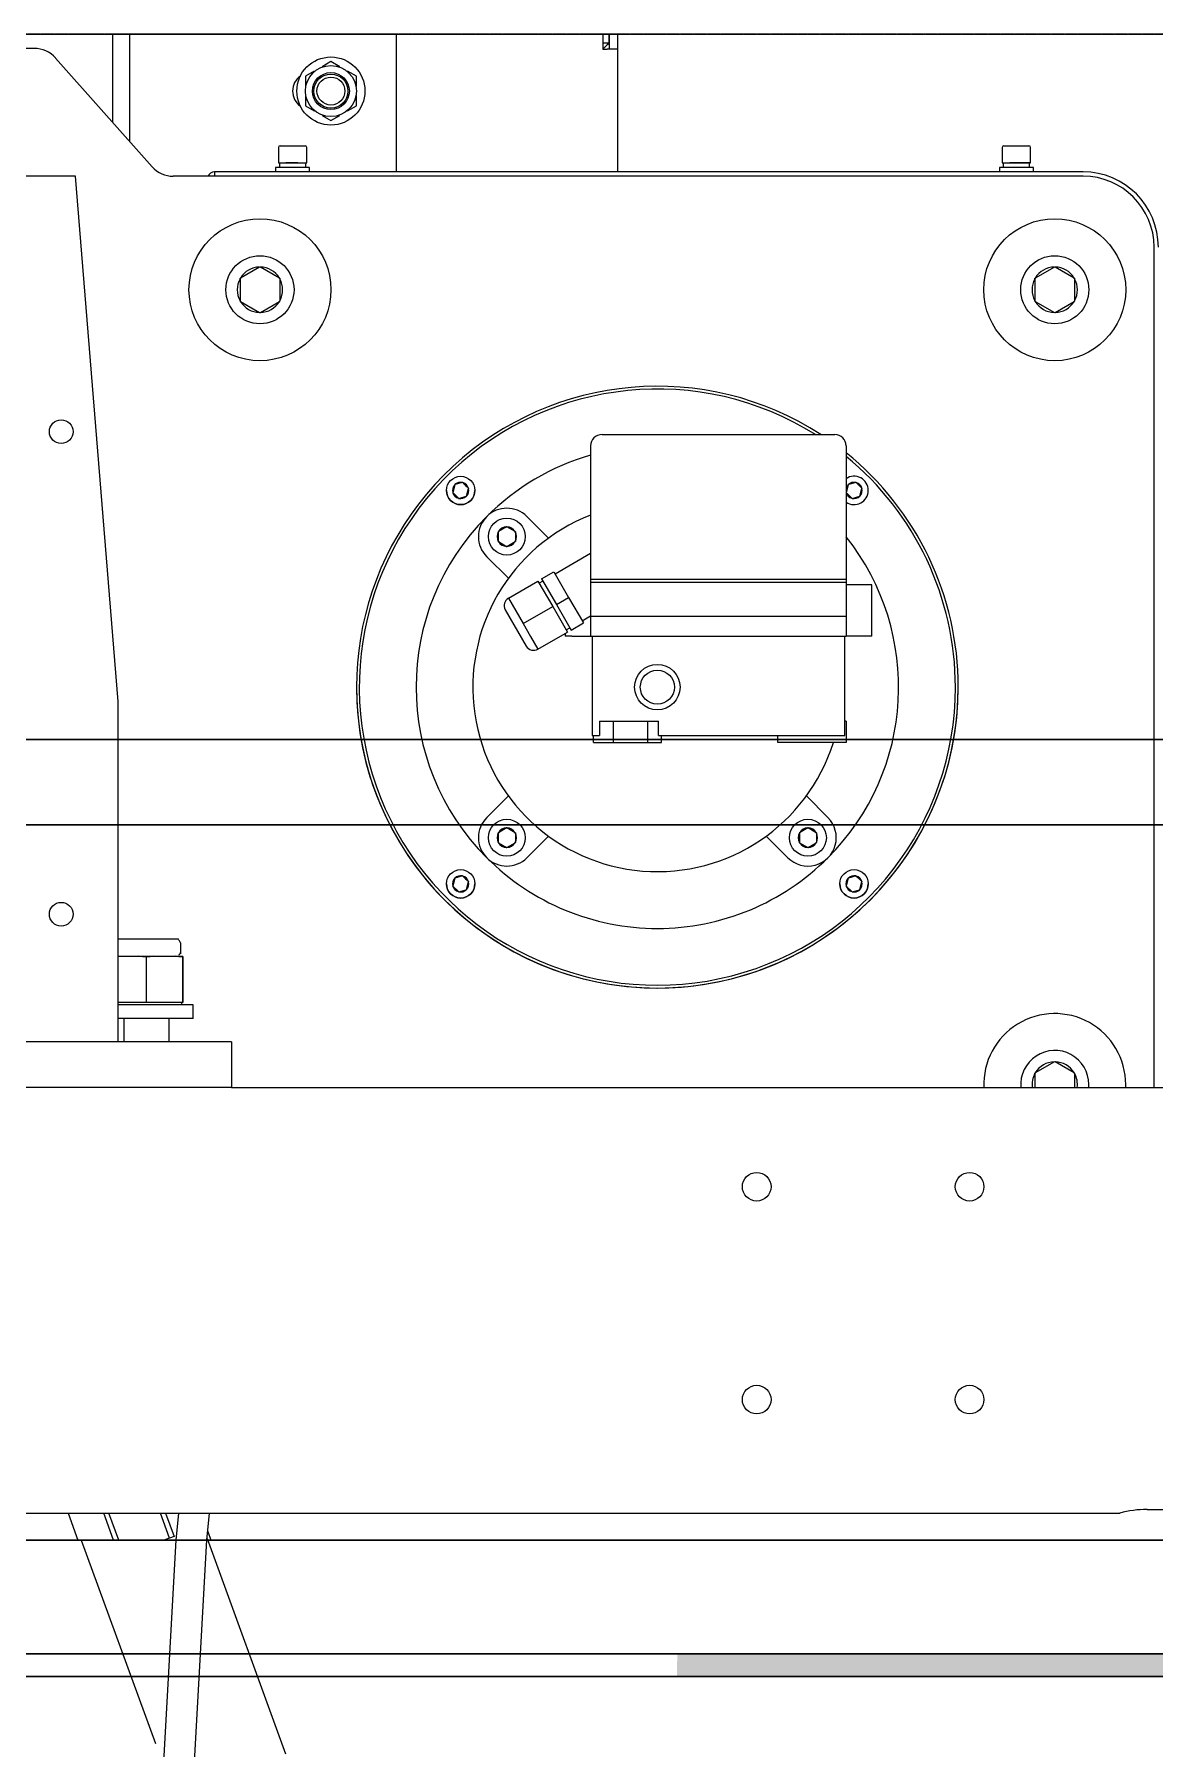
# Model space of a CAD drawing. Extents: x -599358 to 2865263, y -1062760 to 486533.
# Drawn here: x 988205 to 988634, y -668950 to -668293 of the extents above; entities that cross this region are included whole.
import ezdxf

# ---------------------------------------------------------------- set-up
doc = ezdxf.new("R2010")
doc.units = 0
doc.linetypes.add('DASH', pattern=[0.35, 0.25, -0.1])
for name, color, linetype in [('1', 7, 'Continuous'), ('A-LIN-V', 9, 'Continuous'), ('GB／T1228-2006钢结构', 7, 'Continuous'), ('GB／T1229-1991钢结构', 7, 'Continuous'), ('GB／T1230-2006钢结构', 7, 'Continuous'), ('GB／T805-1988扣紧螺母', 7, 'Continuous'), ('N010102-0000042_', 7, 'Continuous'), ('N010122-0000126_', 7, 'Continuous'), ('N010122-0000129_', 7, 'Continuous'), ('N010122-0000141_', 7, 'Continuous'), ('N040301-0000649_', 7, 'Continuous'), ('N040301-0000651_', 7, 'Continuous'), ('N040405-0000005_', 7, 'Continuous'), ('N040413-0000113_', 7, 'Continuous'), ('N080101-0000135', 7, 'Continuous'), ('N080101-0000215_', 7, 'Continuous'), ('N080101-0000384_', 7, 'Continuous'), ('N090107-0000139_', 7, 'Continuous'), ('N090403-0000088_', 7, 'Continuous'), ('N090403-0000263_', 7, 'Continuous'), ('NUT_GBIT_889.1_2', 7, 'Continuous'), ('SCREW_GBIT_70_19', 7, 'Continuous'), ('WASHER_GBIT_93_1', 7, 'Continuous'), ('WASHER_GBIT_95_2', 7, 'Continuous'), ('WASHER_GBIT_96_1', 7, 'Continuous'), ('主梁佹爮鏉', 7, 'Continuous')]:
    doc.layers.add(name, color=color, linetype=linetype)

# ---------------------------------------------------------------- blocks, each defined once
blk = doc.blocks.new('23423wer')
at = {"layer": 'A-LIN-V'}
h = blk.add_hatch(color=1, dxfattribs=at)
h.dxf.hatch_style = 1
edge = h.paths.add_edge_path()
edge.add_spline(control_points=[(-1672257.2, 541877.1), (-1672257.17, 541879.23), (-1672257.14, 541881.36), (-1672257.1, 541883.5)], knot_values=[-38.32518, -38.32518, -38.32518, -38.32518, -31.932828, -31.932828, -31.932828, -31.932828], degree=3, periodic=0)
edge.add_line((-1672257.1, 541883.5), (-1672254.39, 541883.5))
edge.add_line((-1672254.39, 541883.5), (-1671666.48, 541883.5))
edge.add_line((-1671666.48, 541883.5), (-1671665.73, 541877.1))
edge.add_line((-1671665.73, 541877.1), (-1672257.2, 541877.1))
at = {"color": 1, "linetype": 'DASH'}
blk.add_line((-1667421.02, 542339.9), (-1674651.93, 542339.9), dxfattribs=at)
at = {"layer": '1', "color": 1, "linetype": 'Continuous'}
for p, q in [((-1672428.76, 541923.1), (-1672426, 541915.5)), ((-1672415.99, 541915.5), (-1672418.76, 541923.1)), ((-1672414.52, 541915.5), (-1672417.29, 541923.1)), ((-1672400.22, 541916.09), (-1672402.77, 541923.1)), ((-1672401.31, 541923.1), (-1672398.93, 541916.56)), ((-1672398.93, 541916.56), (-1672401.84, 541915.5)), ((-1672389.41, 541917.89), (-1672388.54, 541915.5)), ((-1672425.08, 541915.5), (-1672404.2, 541858.14)), ((-1672389.61, 541915.92), (-1672389.45, 541915.5)), ((-1672389.61, 541915.92), (-1672367.54, 541855.29))]:
    blk.add_line(p, q, dxfattribs=at)
at = {"layer": 'A-LIN-V', "color": 1}
for p, q in [((-1674651.93, 542141.1), (-1670089.58, 542141.1)), ((-1671851.37, 542117.1), (-1674651.93, 542117.1)), ((-1667588.3, 541915.5), (-1674651.93, 541915.5)), ((-1672256.29, 541915.5), (-1667588.3, 541915.5)), ((-1674651.93, 541883.5), (-1672256.29, 541883.5)), ((-1672256.29, 541883.5), (-1667428.3, 541883.5)), ((-1668701.94, 541877.1), (-1674651.93, 541877.1))]:
    blk.add_line(p, q, dxfattribs=at)
at = {"layer": 'GB／T1228-2006钢结构', "color": 1, "linetype": 'Continuous'}
for p, q in [((-1672413.12, 542062.54), (-1672413.12, 542056.86)), ((-1672400.32, 542056.86), (-1672400.32, 542062.54)), ((-1672413.12, 542056.86), (-1672413.12, 542055.9)), ((-1672400.32, 542055.9), (-1672400.32, 542056.86))]:
    blk.add_line(p, q, dxfattribs=at)
at = {"layer": 'GB／T1229-1991钢结构', "color": 1, "linetype": 'Continuous'}
for p, q in [((-1672414.72, 542080.06), (-1672408.91, 542080.06)), ((-1672408.91, 542080.06), (-1672404.62, 542080.06)), ((-1672406.77, 542079.78), (-1672406.77, 542067.02)), ((-1672404.62, 542080.06), (-1672398.66, 542080.06)), ((-1672398.66, 542080.06), (-1672396.49, 542080.06)), ((-1672396.5, 542079.78), (-1672396.5, 542067.02)), ((-1672396.49, 542080.06), (-1672396.47, 542080.06)), ((-1672396.46, 542079.78), (-1672396.46, 542067.02)), ((-1672406.77, 542067.02), (-1672414.72, 542067.02)), ((-1672396.5, 542067.02), (-1672406.77, 542067.02)), ((-1672396.76, 542066.38), (-1672396.76, 542067.02)), ((-1672396.46, 542067.02), (-1672396.5, 542067.02))]:
    blk.add_line(p, q, dxfattribs=at)
for centre, radius, start, end in [((-1672412.77, 542041.43), 38.82, 81.107, 84.2944), ((-1672400.74, 542041.07), 39.18, 95.6801, 98.8531), ((-1672402.53, 542041.08), 39.17, 81.1467, 84.3201), ((-1672379.25, 542079.31), 17.26, 177.5088, 178.4202), ((-1672413.71, 542079.31), 17.26, 1.5798, 2.4913)]:
    blk.add_arc(centre, radius, start, end, dxfattribs=at)
at = {"layer": 'GB／T1230-2006钢结构', "color": 1, "linetype": 'Continuous'}
for p, q in [((-1672393.52, 542066.38), (-1672414.72, 542066.38)), ((-1672393.52, 542062.54), (-1672393.52, 542066.38)), ((-1672393.52, 542062.54), (-1672414.72, 542062.54))]:
    blk.add_line(p, q, dxfattribs=at)
at = {"layer": 'GB／T805-1988扣紧螺母', "color": 1, "linetype": 'Continuous'}
for p, q in [((-1672397.72, 542084.86), (-1672414.72, 542084.86)), ((-1672397.59, 542084.82), (-1672397.72, 542084.86)), ((-1672397.12, 542083.83), (-1672397.12, 542081.08)), ((-1672397.12, 542081.08), (-1672397.12, 542080.71)), ((-1672397.72, 542080.06), (-1672397.59, 542080.09))]:
    blk.add_line(p, q, dxfattribs=at)
for centre, major_axis, start_param, end_param in [((-1672397.76, 542083.83), (0.64, 0), 0.000002, 1.344732), ((-1672397.76, 542081.08), (-0.64, 0), 1.796861, 3.141595)]:
    blk.add_ellipse(centre, major_axis=major_axis, ratio=0.991144, start_param=start_param, end_param=end_param, dxfattribs=at)
at = {"layer": 'N010102-0000042_', "color": 1, "linetype": 'Continuous'}
for radius in [4.8, 3.94]:
    blk.add_circle((-1672354.72, 542323.9), radius, dxfattribs=at)
at = {"layer": 'N010122-0000126_', "color": 1, "linetype": 'Continuous'}
for p, q in [((-1672307.55, 542199.71), (-1672307.5, 542199.74)), ((-1672307.55, 542199.65), (-1672307.55, 542199.71)), ((-1672307.55, 542199.65), (-1672307.55, 542196.99)), ((-1672307.55, 542196.94), (-1672307.55, 542196.99)), ((-1672307.5, 542196.91), (-1672307.55, 542196.94)), ((-1672305.19, 542201.07), (-1672307.5, 542199.74)), ((-1672307.5, 542196.91), (-1672305.19, 542195.58)), ((-1672305.19, 542201.07), (-1672305.15, 542201.09)), ((-1672305.15, 542201.09), (-1672305.1, 542201.07)), ((-1672302.79, 542199.74), (-1672305.1, 542201.07)), ((-1672305.1, 542195.58), (-1672302.79, 542196.91)), ((-1672302.79, 542199.74), (-1672302.75, 542199.71)), ((-1672302.75, 542196.94), (-1672302.79, 542196.91)), ((-1672302.75, 542199.71), (-1672302.75, 542199.65)), ((-1672302.75, 542196.99), (-1672302.75, 542196.94)), ((-1672305.15, 542195.55), (-1672305.19, 542195.58)), ((-1672305.1, 542195.58), (-1672305.15, 542195.55)), ((-1672307.55, 542114.86), (-1672307.5, 542114.88)), ((-1672307.55, 542114.8), (-1672307.55, 542114.86)), ((-1672307.55, 542114.8), (-1672307.55, 542112.14)), ((-1672305.19, 542116.21), (-1672307.5, 542114.88)), ((-1672305.19, 542116.21), (-1672305.15, 542116.24)), ((-1672305.15, 542116.24), (-1672305.1, 542116.21)), ((-1672302.79, 542114.88), (-1672305.1, 542116.21)), ((-1672302.79, 542114.88), (-1672302.75, 542114.86)), ((-1672302.75, 542114.86), (-1672302.75, 542114.8)), ((-1672222.69, 542114.86), (-1672222.65, 542114.88)), ((-1672222.69, 542114.8), (-1672222.69, 542114.86)), ((-1672222.69, 542114.8), (-1672222.69, 542112.14)), ((-1672220.34, 542116.21), (-1672222.65, 542114.88)), ((-1672220.34, 542116.21), (-1672220.29, 542116.24)), ((-1672220.29, 542116.24), (-1672220.25, 542116.21)), ((-1672217.94, 542114.88), (-1672220.25, 542116.21)), ((-1672217.94, 542114.88), (-1672217.89, 542114.86)), ((-1672217.89, 542114.86), (-1672217.89, 542114.8)), ((-1672307.55, 542112.09), (-1672307.55, 542112.14)), ((-1672307.5, 542112.06), (-1672307.55, 542112.09)), ((-1672307.5, 542112.06), (-1672305.19, 542110.73)), ((-1672305.15, 542110.7), (-1672305.19, 542110.73)), ((-1672305.1, 542110.73), (-1672305.15, 542110.7)), ((-1672305.1, 542110.73), (-1672302.79, 542112.06)), ((-1672302.75, 542112.09), (-1672302.79, 542112.06)), ((-1672302.75, 542112.14), (-1672302.75, 542112.09)), ((-1672222.69, 542112.09), (-1672222.69, 542112.14)), ((-1672222.65, 542112.06), (-1672222.69, 542112.09)), ((-1672222.65, 542112.06), (-1672220.34, 542110.73)), ((-1672220.29, 542110.7), (-1672220.34, 542110.73)), ((-1672220.25, 542110.73), (-1672220.29, 542110.7)), ((-1672220.25, 542110.73), (-1672217.94, 542112.06)), ((-1672217.89, 542112.09), (-1672217.94, 542112.06)), ((-1672217.89, 542112.14), (-1672217.89, 542112.09))]:
    blk.add_line(p, q, dxfattribs=at)
for centre in [(-1672305.15, 542198.32), (-1672305.15, 542113.47), (-1672220.29, 542113.47)]:
    blk.add_circle(centre, 5.2, dxfattribs=at)
for centre, radius, start, end in [((-1672305.15, 542198.32), 2.74, 151.0019, 208.9981), ((-1672305.15, 542198.32), 2.74, 91.0019, 148.9981), ((-1672305.15, 542198.32), 2.74, 211.0019, 268.9981), ((-1672305.15, 542198.32), 2.74, 31.0019, 88.9981), ((-1672305.15, 542198.32), 2.74, 271.0019, 328.9981), ((-1672305.15, 542198.32), 2.74, 331.0019, 28.9981), ((-1669949.58, 542198.32), 2353.16, 179.96761, 180.03239), ((-1672305.15, 542113.47), 2.74, 151.0019, 208.9981), ((-1672305.15, 542113.47), 2.74, 91.0019, 148.9981), ((-1672305.15, 542113.47), 2.74, 31.0019, 88.9981), ((-1672305.15, 542113.47), 2.74, 331.0019, 28.9981), ((-1669949.58, 542113.47), 2353.16, 179.96761, 180.03239), ((-1672220.29, 542113.47), 2.74, 151.0019, 208.9981), ((-1672220.29, 542113.47), 2.74, 91.0019, 148.9981), ((-1672220.29, 542113.47), 2.74, 31.0019, 88.9981), ((-1672220.29, 542113.47), 2.74, 331.0019, 28.9981), ((-1669864.73, 542113.47), 2353.16, 179.96761, 180.03239), ((-1672305.15, 542113.47), 2.74, 211.0019, 268.9981), ((-1672305.15, 542113.47), 2.74, 271.0019, 328.9981), ((-1672220.29, 542113.47), 2.74, 211.0019, 268.9981), ((-1672220.29, 542113.47), 2.74, 271.0019, 328.9981)]:
    blk.add_arc(centre, radius, start, end, dxfattribs=at)
at = {"layer": 'N010122-0000129_', "color": 1, "linetype": 'Continuous'}
for p, q in [((-1672369.52, 542307.98), (-1672369.52, 542303.66)), ((-1672369.04, 542308.46), (-1672362, 542308.46)), ((-1672361.52, 542303.66), (-1672361.52, 542307.98)), ((-1672165.52, 542307.98), (-1672165.52, 542303.66)), ((-1672165.04, 542308.46), (-1672158, 542308.46)), ((-1672157.52, 542303.66), (-1672157.52, 542307.98)), ((-1672369.52, 542303.66), (-1672361.52, 542303.66)), ((-1672165.52, 542303.66), (-1672157.52, 542303.66))]:
    blk.add_line(p, q, dxfattribs=at)
for centre, start, end in [((-1672369.04, 542307.98), 90, 180), ((-1672362, 542307.98), 0, 90), ((-1672165.04, 542307.98), 90, 180), ((-1672158, 542307.98), 360, 90)]:
    blk.add_arc(centre, 0.48, start, end, dxfattribs=at)
at = {"layer": 'N010122-0000141_', "color": 1, "linetype": 'Continuous'}
for p, q in [((-1672374.84, 542274.3), (-1672380.2, 542271.2)), ((-1672374.84, 542274.3), (-1672374.72, 542274.36)), ((-1672374.72, 542274.36), (-1672374.6, 542274.3)), ((-1672369.24, 542271.2), (-1672374.6, 542274.3)), ((-1672150.84, 542274.3), (-1672156.2, 542271.2)), ((-1672150.84, 542274.3), (-1672150.72, 542274.36)), ((-1672150.72, 542274.36), (-1672150.6, 542274.3)), ((-1672145.24, 542271.2), (-1672150.6, 542274.3)), ((-1672380.32, 542271.13), (-1672380.2, 542271.2)), ((-1672380.32, 542271), (-1672380.32, 542271.13)), ((-1672380.32, 542271), (-1672380.32, 542264.8)), ((-1672369.24, 542271.2), (-1672369.12, 542271.13)), ((-1672369.12, 542271.13), (-1672369.12, 542271)), ((-1672156.32, 542271.13), (-1672156.2, 542271.2)), ((-1672156.32, 542271), (-1672156.32, 542271.13)), ((-1672156.32, 542271), (-1672156.32, 542264.8)), ((-1672145.24, 542271.2), (-1672145.12, 542271.13)), ((-1672145.12, 542271.13), (-1672145.12, 542271)), ((-1672380.32, 542264.66), (-1672380.32, 542264.8)), ((-1672380.2, 542264.6), (-1672380.32, 542264.66)), ((-1672380.2, 542264.6), (-1672374.84, 542261.5)), ((-1672374.6, 542261.5), (-1672369.24, 542264.6)), ((-1672369.12, 542264.66), (-1672369.24, 542264.6)), ((-1672369.12, 542264.8), (-1672369.12, 542264.66)), ((-1672156.32, 542264.66), (-1672156.32, 542264.8)), ((-1672156.2, 542264.6), (-1672156.32, 542264.66)), ((-1672156.2, 542264.6), (-1672150.84, 542261.5)), ((-1672150.6, 542261.5), (-1672145.24, 542264.6)), ((-1672145.12, 542264.66), (-1672145.24, 542264.6)), ((-1672145.12, 542264.8), (-1672145.12, 542264.66)), ((-1672374.72, 542261.43), (-1672374.84, 542261.5)), ((-1672374.6, 542261.5), (-1672374.72, 542261.43)), ((-1672150.72, 542261.43), (-1672150.84, 542261.5)), ((-1672150.6, 542261.5), (-1672150.72, 542261.43)), ((-1672156.32, 542047.13), (-1672156.2, 542047.2)), ((-1672156.32, 542047), (-1672156.32, 542047.13)), ((-1672156.32, 542047), (-1672156.32, 542043.09)), ((-1672150.84, 542050.3), (-1672156.2, 542047.2)), ((-1672150.84, 542050.3), (-1672150.72, 542050.36)), ((-1672150.72, 542050.36), (-1672150.6, 542050.3)), ((-1672145.24, 542047.2), (-1672150.6, 542050.3)), ((-1672145.24, 542047.2), (-1672145.12, 542047.13)), ((-1672145.12, 542047.13), (-1672145.12, 542047))]:
    blk.add_line(p, q, dxfattribs=at)
for centre in [(-1672374.72, 542267.9), (-1672150.72, 542267.9)]:
    blk.add_circle(centre, 9.6, dxfattribs=at)
for centre, radius, start, end in [((-1672374.72, 542267.9), 6.4, 91.045, 148.955), ((-1672374.72, 542267.9), 6.4, 31.045, 88.955), ((-1672150.72, 542267.9), 6.4, 91.045, 148.955), ((-1672150.72, 542267.9), 6.4, 31.045, 88.955), ((-1672374.72, 542267.9), 6.4, 151.045, 208.955), ((-1672374.72, 542267.9), 6.4, 331.045, 28.955), ((-1672150.72, 542267.9), 6.4, 151.045, 208.955), ((-1672150.72, 542267.9), 6.4, 331.045, 28.955), ((-1672374.72, 542267.9), 6.4, 211.045, 268.955), ((-1672374.72, 542267.9), 6.4, 271.045, 328.955), ((-1672150.72, 542267.9), 6.4, 211.045, 268.955), ((-1672150.72, 542267.9), 6.4, 271.045, 328.955), ((-1672150.72, 542043.9), 9.6, 0, 184.7802), ((-1672150.72, 542043.9), 6.4, 151.045, 187.1807), ((-1672150.72, 542043.9), 6.4, 91.045, 148.955), ((-1672150.72, 542043.9), 6.4, 31.045, 88.955), ((-1672150.72, 542043.9), 6.4, 352.8193, 28.955), ((-1672150.72, 542043.9), 9.6, 355.2198, 0)]:
    blk.add_arc(centre, radius, start, end, dxfattribs=at)
for points, knots in [([(-1672369.12, 542271), (-1672369.12, 542270.89), (-1672369.12, 542270.68), (-1672369.12, 542270.37), (-1672369.12, 542270.07), (-1672369.12, 542269.76), (-1672369.12, 542269.43), (-1672369.12, 542269.07), (-1672369.12, 542268.55), (-1672369.12, 542267.9), (-1672369.12, 542267.24), (-1672369.12, 542266.72), (-1672369.12, 542266.2), (-1672369.12, 542265.56), (-1672369.12, 542265.06), (-1672369.12, 542264.8)], [0, 0, 0, 0, 0.05186, 0.102699, 0.152684, 0.202, 0.250851, 0.313476, 0.375554, 0.500073, 0.625212, 0.687757, 0.750932, 0.873127, 1, 1, 1, 1]), ([(-1672145.12, 542271), (-1672145.12, 542270.89), (-1672145.12, 542270.68), (-1672145.12, 542270.37), (-1672145.12, 542270.07), (-1672145.12, 542269.76), (-1672145.12, 542269.43), (-1672145.12, 542269.07), (-1672145.12, 542268.55), (-1672145.12, 542267.9), (-1672145.12, 542267.24), (-1672145.12, 542266.72), (-1672145.12, 542266.2), (-1672145.12, 542265.56), (-1672145.12, 542265.06), (-1672145.12, 542264.8)], [0, 0, 0, 0, 0.05186, 0.102699, 0.152684, 0.202, 0.250851, 0.313476, 0.375554, 0.500073, 0.625212, 0.687757, 0.750932, 0.873127, 1, 1, 1, 1]), ([(-1672145.12, 542047), (-1672145.12, 542046.89), (-1672145.12, 542046.68), (-1672145.12, 542046.37), (-1672145.12, 542046.07), (-1672145.12, 542045.76), (-1672145.12, 542045.43), (-1672145.12, 542045.07), (-1672145.12, 542044.55), (-1672145.12, 542043.9), (-1672145.12, 542043.37), (-1672145.12, 542043.1), (-1672145.12, 542043.09)], [0, 0, 0, 0, 0.0518603, 0.1026992, 0.1526839, 0.202, 0.2508512, 0.3134757, 0.3755544, 0.5000726, 0.6252117, 0.6285507, 0.6285507, 0.6285507, 0.6285507])]:
    blk.add_open_spline(points, degree=3, knots=knots, dxfattribs=at)
at = {"layer": 'N040301-0000649_', "color": 1, "linetype": 'Continuous'}
for p, q in [((-1672382.72, 542055.9), (-1672686.72, 542055.9)), ((-1672382.72, 542055.9), (-1672382.72, 542043.1)), ((-1672382.72, 542043.1), (-1672686.72, 542043.1))]:
    blk.add_line(p, q, dxfattribs=at)
at = {"layer": 'N040301-0000651_', "color": 1, "linetype": 'Continuous'}
for p, q in [((-1672426.72, 542299.9), (-1672642.72, 542299.9)), ((-1672414.72, 542151.9), (-1672426.72, 542299.9)), ((-1672414.72, 542055.9), (-1672414.72, 542151.9))]:
    blk.add_line(p, q, dxfattribs=at)
for centre in [(-1672430.72, 542227.9), (-1672430.72, 542091.9)]:
    blk.add_circle(centre, 3.35, dxfattribs=at)
at = {"layer": 'N040405-0000005_', "color": 1, "linetype": 'Continuous'}
for p, q in [((-1672416.32, 542339.9), (-1672416.32, 542315.2)), ((-1672413.12, 542339.9), (-1672416.32, 542339.9)), ((-1672411.52, 542339.9), (-1672413.12, 542339.9)), ((-1672411.52, 542339.9), (-1672411.52, 542309.8)), ((-1672406.72, 542339.9), (-1672411.52, 542339.9)), ((-1672337.92, 542339.9), (-1672406.72, 542339.9)), ((-1672336.32, 542339.9), (-1672337.92, 542339.9)), ((-1672336.32, 542339.9), (-1672336.32, 542301.1))]:
    blk.add_line(p, q, dxfattribs=at)
blk.add_arc((-1672360.32, 542323.9), 5.2, 125.4274, 234.5726, dxfattribs=at)
at = {"layer": 'N040413-0000113_', "color": 1, "linetype": 'Continuous'}
for p, q in [((-1672382.72, 542043.1), (-1671982.72, 542043.1)), ((-1672695.06, 541923.1), (-1672132.35, 541923.1)), ((-1672124.72, 541924.11), (-1672000.72, 541924.11))]:
    blk.add_line(p, q, dxfattribs=at)
for centre in [(-1672234.72, 542015.1), (-1672174.72, 542015.1), (-1672234.72, 541955.1), (-1672174.72, 541955.1)]:
    blk.add_circle(centre, 4.04, dxfattribs=at)
blk.add_arc((-1672125.18, 541898.33), 25.78, 88.9683, 106.1394, dxfattribs=at)
at = {"layer": 'N080101-0000135', "color": 1, "linetype": 'Continuous'}
for p, q in [((-1672789.73, 542339.9), (-1672278.11, 542339.9)), ((-1672278.11, 542339.9), (-1672278.11, 542336.91)), ((-1672278.11, 542339.9), (-1672276.32, 542339.9)), ((-1672278.11, 542337.5), (-1672276.32, 542337.5)), ((-1672278.11, 542335.71), (-1672276.91, 542336.91)), ((-1672278.11, 542336.91), (-1672278.11, 542335.71)), ((-1672276.91, 542336.91), (-1672278.11, 542335.71)), ((-1672276.32, 542337.5), (-1672276.32, 542339.9)), ((-1672273.92, 542339.9), (-1672276.32, 542339.9)), ((-1672276.32, 542339.9), (-1672276.32, 542335.71)), ((-1672273.92, 542339.9), (-1672273.92, 542335.71)), ((-1672278.11, 542335.71), (-1672276.91, 542335.71)), ((-1672273.92, 542335.71), (-1672276.91, 542335.71)), ((-1672273.92, 542335.71), (-1672273.92, 542301.1))]:
    blk.add_line(p, q, dxfattribs=at)
for points in [[(-1672276.91, 542336.91), (-1672276.81, 542337.06), (-1672276.72, 542337.22), (-1672276.52, 542337.43), (-1672276.42, 542337.5), (-1672276.33, 542337.5)], [(-1672276.32, 542337.49), (-1672276.32, 542337.39), (-1672276.38, 542337.3), (-1672276.6, 542337.1), (-1672276.76, 542337.01), (-1672276.91, 542336.91)]]:
    blk.add_open_spline(points, degree=3, knots=[0, 0, 0, 0, 0.5, 0.5, 1, 1, 1, 1], dxfattribs=at)
at = {"layer": 'N080101-0000215_', "color": 1, "linetype": 'Continuous'}
for p, q in [((-1672397.69, 541923.1), (-1672398.45, 541915.5)), ((-1672389.65, 541915.5), (-1672388.89, 541923.1)), ((-1672398.45, 541915.5), (-1672418.72, 541553.14)), ((-1672409.92, 541553.14), (-1672389.65, 541915.5))]:
    blk.add_line(p, q, dxfattribs=at)
at = {"layer": 'N080101-0000384_', "color": 1, "linetype": 'Continuous'}
for p, q in [((-1672278.32, 542227.1), (-1672212.72, 542227.1)), ((-1672281.52, 542223.9), (-1672281.52, 542186.3)), ((-1672209.52, 542223.9), (-1672209.52, 542186.3)), ((-1672299.49, 542203.98), (-1672293.4, 542197.89)), ((-1672304.71, 542186.57), (-1672310.8, 542192.67)), ((-1672281.52, 542193.54), (-1672291.52, 542187.77)), ((-1672295.34, 542186.39), (-1672291.87, 542188.39)), ((-1672291.87, 542188.39), (-1672287.72, 542181.19)), ((-1672304.69, 542180.99), (-1672296.38, 542185.79)), ((-1672296.38, 542185.79), (-1672292.22, 542178.59)), ((-1672294.98, 542185.77), (-1672296.02, 542185.17)), ((-1672295.34, 542186.39), (-1672291.18, 542179.19)), ((-1672281.52, 542186.3), (-1672281.52, 542185.5)), ((-1672281.52, 542186.3), (-1672209.52, 542186.3)), ((-1672281.52, 542185.5), (-1672281.52, 542175.9)), ((-1672281.52, 542185.5), (-1672209.52, 542185.5)), ((-1672209.52, 542186.3), (-1672209.52, 542185.5)), ((-1672209.52, 542185.5), (-1672209.52, 542175.9)), ((-1672204.26, 542184.7), (-1672209.52, 542184.7)), ((-1672202.32, 542184.7), (-1672204.26, 542184.7)), ((-1672202.32, 542170.3), (-1672202.32, 542184.7)), ((-1672305.57, 542177.71), (-1672299.65, 542167.47)), ((-1672304.69, 542180.99), (-1672302.61, 542177.39)), ((-1672300.53, 542173.79), (-1672292.22, 542178.59)), ((-1672292.22, 542178.59), (-1672288.06, 542171.39)), ((-1672291.18, 542179.19), (-1672287.72, 542181.19)), ((-1672291.18, 542179.19), (-1672287.02, 542171.99)), ((-1672287.72, 542181.19), (-1672283.56, 542173.99)), ((-1672302.61, 542177.39), (-1672300.53, 542173.79)), ((-1672300.53, 542173.79), (-1672298.45, 542170.19)), ((-1672288.42, 542172.01), (-1672287.38, 542172.61)), ((-1672287.02, 542171.99), (-1672283.56, 542173.99)), ((-1672283.92, 542174.61), (-1672281.52, 542175.99)), ((-1672281.52, 542175.9), (-1672281.52, 542170.3)), ((-1672281.52, 542175.9), (-1672209.52, 542175.9)), ((-1672209.52, 542175.9), (-1672209.52, 542170.3)), ((-1672298.45, 542170.19), (-1672296.38, 542166.59)), ((-1672296.38, 542166.59), (-1672288.06, 542171.39)), ((-1672288.72, 542171.01), (-1672288.72, 542170.3)), ((-1672286.78, 542170.3), (-1672288.72, 542170.3)), ((-1672286.78, 542170.3), (-1672281.52, 542170.3)), ((-1672281.52, 542170.3), (-1672209.52, 542170.3)), ((-1672281.12, 542170.3), (-1672281.12, 542142.3)), ((-1672209.92, 542142.3), (-1672209.92, 542170.3)), ((-1672204.26, 542170.3), (-1672209.52, 542170.3)), ((-1672202.32, 542170.3), (-1672204.26, 542170.3)), ((-1672279.02, 542146.3), (-1672275.13, 542146.3)), ((-1672279.02, 542146.3), (-1672279.02, 542142.3)), ((-1672275.13, 542146.3), (-1672265.53, 542146.3)), ((-1672275.13, 542146.3), (-1672275.13, 542140.3)), ((-1672265.53, 542146.3), (-1672265.53, 542140.3)), ((-1672265.53, 542146.3), (-1672262.41, 542146.3)), ((-1672262.41, 542142.3), (-1672262.41, 542146.3)), ((-1672209.52, 542146.3), (-1672209.92, 542146.3)), ((-1672209.52, 542146.3), (-1672209.52, 542140.3)), ((-1672281.12, 542142.3), (-1672279.02, 542142.3)), ((-1672280.72, 542140.3), (-1672280.72, 542142.3)), ((-1672280.72, 542140.3), (-1672275.13, 542140.3)), ((-1672275.13, 542140.3), (-1672265.53, 542140.3)), ((-1672265.53, 542140.3), (-1672261.52, 542140.3)), ((-1672262.41, 542142.3), (-1672209.92, 542142.3)), ((-1672261.52, 542140.3), (-1672261.52, 542142.3)), ((-1672228.72, 542140.3), (-1672228.72, 542142.3)), ((-1672209.52, 542140.3), (-1672228.72, 542140.3)), ((-1672310.8, 542119.13), (-1672304.71, 542125.22)), ((-1672220.73, 542125.22), (-1672214.64, 542119.13)), ((-1672293.4, 542113.91), (-1672299.49, 542107.81)), ((-1672225.95, 542107.81), (-1672232.05, 542113.91))]:
    blk.add_line(p, q, dxfattribs=at)
for radius in [6.4, 4.8]:
    blk.add_circle((-1672262.72, 542155.9), radius, dxfattribs=at)
for centre, radius, start, end in [((-1672278.32, 542223.9), 3.2, 90, 180), ((-1672212.72, 542223.9), 3.2, 360, 90), ((-1672262.72, 542155.9), 68, 106.0497, 135), ((-1672262.72, 542155.9), 68, 135, 225), ((-1672262.72, 542155.9), 52, 111.1947, 342.5424), ((-1672305.15, 542198.32), 8, 45, 225), ((-1672262.72, 542155.9), 68, 315, 38.5235), ((-1672303.49, 542178.91), 2.4, 120, 210), ((-1672297.58, 542168.67), 2.4, 210, 300), ((-1672305.15, 542113.47), 8, 135, 315), ((-1672220.29, 542113.47), 8, 225, 45), ((-1672262.72, 542155.9), 68, 225, 315)]:
    blk.add_arc(centre, radius, start, end, dxfattribs=at)
at = {"layer": 'N090107-0000139_', "color": 1, "linetype": 'Continuous'}
for radius, start, end in [(84.8, 57.1003, 360), (84, 57.9536, 360), (84.8, 360, 51.1445), (84, 360, 50.7035), (84.8, 180.0027, 0)]:
    blk.add_arc((-1672262.72, 542155.9), radius, start, end, dxfattribs=at)
at = {"layer": 'N090403-0000088_', "color": 1, "linetype": 'Continuous'}
for p, q in [((-1672438.31, 542335.9), (-1672474.72, 542335.9)), ((-1672405.11, 542302.58), (-1672432.33, 542333.21)), ((-1672142.72, 542299.9), (-1672399.13, 542299.9)), ((-1672122.72, 542043.1), (-1672122.72, 542279.9))]:
    blk.add_line(p, q, dxfattribs=at)
for centre, radius, start, end in [((-1672438.31, 542327.9), 8, 41.6335, 90), ((-1672399.13, 542307.9), 8, 221.6335, 270), ((-1672142.72, 542279.9), 20, 0, 90)]:
    blk.add_arc(centre, radius, start, end, dxfattribs=at)
at = {"layer": 'N090403-0000263_', "color": 1, "linetype": 'Continuous'}
for p, q in [((-1672142.72, 542301.1), (-1672387.52, 542301.1)), ((-1672387.52, 542301.1), (-1672387.52, 542299.9)), ((-1672142.72, 542299.9), (-1672387.52, 542299.9)), ((-1672122.72, 542043.1), (-1672122.72, 542279.9))]:
    blk.add_line(p, q, dxfattribs=at)
for centre, radius, start, end in [((-1672387.52, 542299.1), 2, 90, 156.4218), ((-1672142.72, 542279.9), 21.2, 0, 90), ((-1672142.72, 542279.9), 20, 0, 90)]:
    blk.add_arc(centre, radius, start, end, dxfattribs=at)
at = {"layer": 'NUT_GBIT_889.1_2', "color": 1, "linetype": 'Continuous'}
for p, q in [((-1672354.72, 542332.21), (-1672357.23, 542330.76)), ((-1672352.21, 542330.76), (-1672354.72, 542332.21)), ((-1672359.41, 542329.5), (-1672361.92, 542328.05)), ((-1672361.92, 542328.05), (-1672361.92, 542325.16)), ((-1672347.52, 542328.05), (-1672350.03, 542329.5)), ((-1672347.52, 542325.16), (-1672347.52, 542328.05)), ((-1672361.92, 542322.63), (-1672361.92, 542319.74)), ((-1672347.52, 542319.74), (-1672347.52, 542322.63)), ((-1672361.92, 542319.74), (-1672359.41, 542318.29)), ((-1672350.03, 542318.29), (-1672347.52, 542319.74)), ((-1672357.23, 542317.03), (-1672354.72, 542315.58)), ((-1672354.72, 542315.58), (-1672352.21, 542317.03))]:
    blk.add_line(p, q, dxfattribs=at)
for radius in [7.19, 5.2]:
    blk.add_circle((-1672354.72, 542323.9), radius, dxfattribs=at)
at = {"layer": 'SCREW_GBIT_70_19', "color": 1, "linetype": 'Continuous'}
for p, q in [((-1672319.8, 542212.93), (-1672320.38, 542210.78)), ((-1672319.8, 542212.93), (-1672319.79, 542212.97)), ((-1672319.79, 542212.97), (-1672319.75, 542212.98)), ((-1672317.6, 542213.55), (-1672319.75, 542212.98)), ((-1672317.6, 542213.55), (-1672317.56, 542213.57)), ((-1672317.56, 542213.57), (-1672317.53, 542213.53)), ((-1672316.51, 542209.74), (-1672315.94, 542211.89)), ((-1672315.96, 542211.96), (-1672315.93, 542211.93)), ((-1672315.93, 542211.93), (-1672315.94, 542211.89)), ((-1672208.93, 542212.93), (-1672209.5, 542210.78)), ((-1672208.93, 542212.93), (-1672208.92, 542212.97)), ((-1672208.92, 542212.97), (-1672208.87, 542212.98)), ((-1672206.73, 542213.55), (-1672208.87, 542212.98)), ((-1672206.73, 542213.55), (-1672206.69, 542213.57)), ((-1672206.69, 542213.57), (-1672206.66, 542213.53)), ((-1672205.64, 542209.74), (-1672205.06, 542211.89)), ((-1672205.08, 542211.96), (-1672205.05, 542211.93)), ((-1672205.05, 542211.93), (-1672205.06, 542211.89)), ((-1672320.39, 542210.74), (-1672320.38, 542210.78)), ((-1672320.36, 542210.71), (-1672320.39, 542210.74)), ((-1672320.36, 542210.71), (-1672318.79, 542209.13)), ((-1672318.76, 542209.1), (-1672318.79, 542209.13)), ((-1672318.71, 542209.11), (-1672318.76, 542209.1)), ((-1672318.71, 542209.11), (-1672316.57, 542209.69)), ((-1672316.52, 542209.7), (-1672316.57, 542209.69)), ((-1672316.51, 542209.74), (-1672316.52, 542209.7)), ((-1672209.51, 542210.74), (-1672209.5, 542210.78)), ((-1672209.48, 542210.71), (-1672209.51, 542210.74)), ((-1672209.48, 542210.71), (-1672207.91, 542209.13)), ((-1672207.88, 542209.1), (-1672207.91, 542209.13)), ((-1672207.84, 542209.11), (-1672207.88, 542209.1)), ((-1672207.84, 542209.11), (-1672205.69, 542209.69)), ((-1672205.65, 542209.7), (-1672205.69, 542209.69)), ((-1672205.64, 542209.74), (-1672205.65, 542209.7)), ((-1672319.8, 542102.05), (-1672320.38, 542099.9)), ((-1672319.8, 542102.05), (-1672319.79, 542102.09)), ((-1672319.79, 542102.09), (-1672319.75, 542102.1)), ((-1672317.6, 542102.68), (-1672319.75, 542102.1)), ((-1672317.6, 542102.68), (-1672317.56, 542102.69)), ((-1672317.56, 542102.69), (-1672317.53, 542102.66)), ((-1672316.51, 542098.87), (-1672315.94, 542101.02)), ((-1672315.96, 542101.09), (-1672315.93, 542101.06)), ((-1672315.93, 542101.06), (-1672315.94, 542101.02)), ((-1672208.93, 542102.05), (-1672209.5, 542099.9)), ((-1672208.93, 542102.05), (-1672208.92, 542102.09)), ((-1672208.92, 542102.09), (-1672208.87, 542102.1)), ((-1672206.73, 542102.68), (-1672208.87, 542102.1)), ((-1672206.73, 542102.68), (-1672206.69, 542102.69)), ((-1672206.69, 542102.69), (-1672206.66, 542102.66)), ((-1672205.64, 542098.87), (-1672205.06, 542101.02)), ((-1672205.08, 542101.09), (-1672205.05, 542101.06)), ((-1672205.05, 542101.06), (-1672205.06, 542101.02)), ((-1672320.39, 542099.86), (-1672320.38, 542099.9)), ((-1672320.36, 542099.83), (-1672320.39, 542099.86)), ((-1672320.36, 542099.83), (-1672318.79, 542098.26)), ((-1672318.76, 542098.23), (-1672318.79, 542098.26)), ((-1672318.71, 542098.24), (-1672318.76, 542098.23)), ((-1672318.71, 542098.24), (-1672316.57, 542098.82)), ((-1672316.52, 542098.83), (-1672316.57, 542098.82)), ((-1672316.51, 542098.87), (-1672316.52, 542098.83)), ((-1672209.51, 542099.86), (-1672209.5, 542099.9)), ((-1672209.48, 542099.83), (-1672209.51, 542099.86)), ((-1672209.48, 542099.83), (-1672207.91, 542098.26)), ((-1672207.88, 542098.23), (-1672207.91, 542098.26)), ((-1672207.84, 542098.24), (-1672207.88, 542098.23)), ((-1672207.84, 542098.24), (-1672205.69, 542098.82)), ((-1672205.65, 542098.83), (-1672205.69, 542098.82)), ((-1672205.64, 542098.87), (-1672205.65, 542098.83))]:
    blk.add_line(p, q, dxfattribs=at)
for centre in [(-1672318.16, 542211.33), (-1672318.16, 542100.46), (-1672207.28, 542100.46)]:
    blk.add_circle(centre, 4, dxfattribs=at)
for centre, radius, start, end in [((-1672318.16, 542211.33), 4, 180.0027, 360), ((-1672318.16, 542211.33), 2.29, 135.9417, 194.0583), ((-1672318.16, 542211.33), 2.29, 75.9417, 134.0583), ((-1672318.16, 542211.33), 2.29, 15.9417, 74.0583), ((-1670935.04, 543594.46), 1954.03, 224.96742, 225.03258), ((-1672318.16, 542211.33), 2.29, 315.9417, 14.0583), ((-1672207.28, 542211.33), 4, 360, 124.0069), ((-1672207.28, 542211.33), 2.29, 135.9417, 167.9004), ((-1672207.28, 542211.33), 4, 235.9931, 360), ((-1672207.28, 542211.33), 4, 235.9931, 360), ((-1672207.28, 542211.33), 2.29, 75.9417, 134.0583), ((-1672207.28, 542211.33), 2.29, 15.9417, 74.0583), ((-1670824.16, 543594.45), 1954.03, 224.96742, 225.03258), ((-1672207.28, 542211.33), 2.29, 315.9417, 14.0583), ((-1672318.16, 542211.33), 2.29, 195.9417, 254.0583), ((-1672318.16, 542211.33), 2.29, 255.9417, 314.0583), ((-1672207.28, 542211.33), 2.29, 192.0996, 194.0583), ((-1672207.28, 542211.33), 2.29, 195.9417, 254.0583), ((-1672207.28, 542211.33), 2.29, 255.9417, 314.0583), ((-1672318.16, 542100.46), 4, 180.0027, 0), ((-1672318.16, 542100.46), 2.29, 135.9417, 194.0583), ((-1672318.16, 542100.46), 2.29, 75.9417, 134.0583), ((-1672318.16, 542100.46), 2.29, 15.9417, 74.0583), ((-1670935.04, 543483.58), 1954.03, 224.96742, 225.03258), ((-1672318.16, 542100.46), 2.29, 315.9417, 14.0583), ((-1672207.28, 542100.46), 4, 180.0027, 360), ((-1672207.28, 542100.46), 2.29, 135.9417, 194.0583), ((-1672207.28, 542100.46), 2.29, 75.9417, 134.0583), ((-1672207.28, 542100.46), 2.29, 15.9417, 74.0583), ((-1670824.16, 543483.58), 1954.03, 224.96742, 225.03258), ((-1672207.28, 542100.46), 2.29, 315.9417, 14.0583), ((-1672318.16, 542100.46), 2.29, 195.9417, 254.0583), ((-1672318.16, 542100.46), 2.29, 255.9417, 314.0583), ((-1672207.28, 542100.46), 2.29, 195.9417, 254.0583), ((-1672207.28, 542100.46), 2.29, 255.9417, 314.0583)]:
    blk.add_arc(centre, radius, start, end, dxfattribs=at)
at = {"layer": 'WASHER_GBIT_93_1', "color": 1, "linetype": 'Continuous'}
for p, q in [((-1672369.24, 542303.66), (-1672369.24, 542302.38)), ((-1672364.03, 542303.66), (-1672367.4, 542303.66)), ((-1672165.24, 542303.66), (-1672165.24, 542302.38)), ((-1672157.83, 542303.66), (-1672163.4, 542303.66))]:
    blk.add_line(p, q, dxfattribs=at)
for centre, major_axis, start_param, end_param in [((-1672365.52, 542301.78), (0, 13.88), -1.527826, -1.435227), ((-1672365.52, 542304.25), (0, -13.88), 1.435227, 1.527826), ((-1672161.52, 542301.78), (0, 13.88), -1.527826, -1.435227), ((-1672161.52, 542304.25), (0, -13.88), 1.435227, 1.527826)]:
    blk.add_ellipse(centre, major_axis=major_axis, ratio=0.267949, start_param=start_param, end_param=end_param, dxfattribs=at)
at = {"layer": 'WASHER_GBIT_95_2', "color": 1, "linetype": 'Continuous'}
for p, q in [((-1672360.72, 542302.38), (-1672370.32, 542302.38)), ((-1672370.32, 542302.38), (-1672370.32, 542301.1)), ((-1672360.72, 542301.1), (-1672360.72, 542302.38)), ((-1672156.72, 542302.38), (-1672166.32, 542302.38)), ((-1672166.32, 542302.38), (-1672166.32, 542301.1)), ((-1672156.72, 542301.1), (-1672156.72, 542302.38))]:
    blk.add_line(p, q, dxfattribs=at)
blk.add_circle((-1672354.72, 542323.9), 9.6, dxfattribs=at)
at = {"layer": 'WASHER_GBIT_96_1', "color": 1, "linetype": 'Continuous'}
for centre in [(-1672374.72, 542267.9), (-1672150.72, 542267.9)]:
    blk.add_circle(centre, 20, dxfattribs=at)
for start, end in [(0, 182.2925), (357.7075, 360)]:
    blk.add_arc((-1672150.72, 542043.9), 20, start, end, dxfattribs=at)
at = {"layer": '主梁佹爮鏉', "color": 1, "linetype": 'Continuous'}
for p, q in [((-1672426, 541915.5), (-1672608.01, 541915.5)), ((-1672414.52, 541915.5), (-1672415.99, 541915.5)), ((-1672099.38, 541915.5), (-1672388.54, 541915.5))]:
    blk.add_line(p, q, dxfattribs=at)
blk = doc.blocks.new('23423wer-M')
at = {"color": 1, "linetype": 'DASH'}
blk.add_line((1667421.02, 542339.9), (1674651.93, 542339.9), dxfattribs=at)
at = {"layer": 'A-LIN-V', "color": 1}
for p, q in [((1674651.93, 542141.1), (1670089.58, 542141.1)), ((1671851.37, 542117.1), (1674651.93, 542117.1)), ((1667588.3, 541915.5), (1674651.93, 541915.5)), ((1674651.93, 541883.5), (1672256.29, 541883.5)), ((1668701.94, 541877.1), (1674651.93, 541877.1))]:
    blk.add_line(p, q, dxfattribs=at)

msp = doc.modelspace()

# ---------------------------------------------------------------- block references
at = {"xscale": 1.35874988235309, "yscale": 1.35874988235309, "zscale": 1.35874988235309}
for name, p in [('23423wer-M', (-1285955.74, -1405197.51)), ('23423wer', (3260630.5, -1405197.51))]:
    msp.add_blockref(name, p, dxfattribs=at)

doc.saveas('drawing.dxf')
